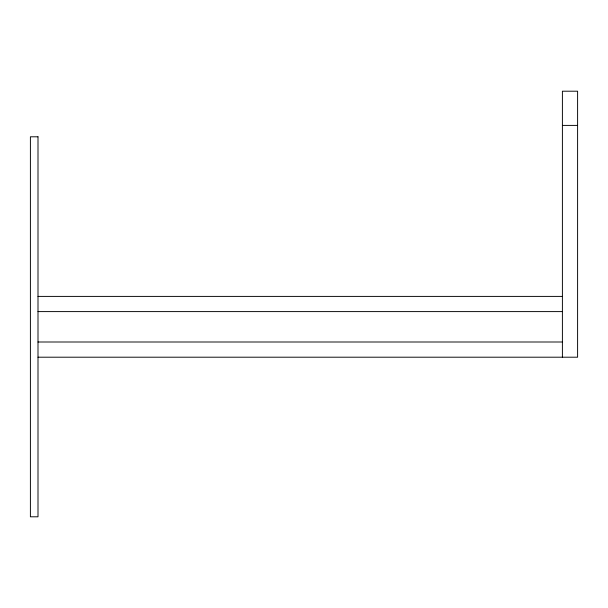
<?xml version="1.0" encoding="UTF-8"?>
<svg xmlns="http://www.w3.org/2000/svg" width="608" height="608" viewBox="0 0 608 608"><rect width="100%" height="100%" fill="white"/><g stroke="black" fill="none" stroke-linecap="round" stroke-linejoin="round"><path stroke-width="0.91" d="M562.4 125.4L577.6 125.4M38 296.4L562.4 296.4M38 311.6L562.4 311.6M38 342L562.4 342M38 357.2L577.6 357.2L577.6 91.2L562.4 91.2L562.4 357.2M38 136.8L30.4 136.8L30.4 516.8L38 516.8L38 136.8"/></g></svg>
